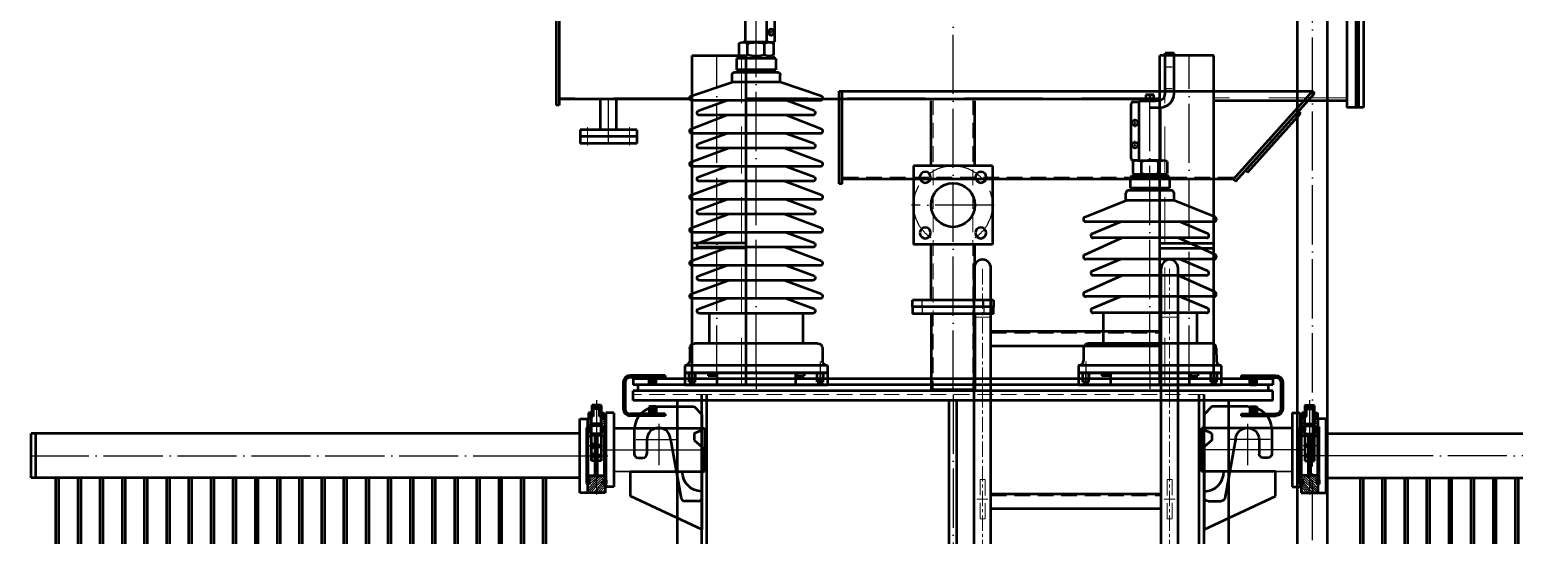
# Model space of a CAD drawing. Header units: inches. Extents: x 0 to 15444, y 0 to 10920.
# Drawn here: x 9302 to 12318, y 8210 to 9235 of the extents above; entities that cross this region are included whole.
import ezdxf

# ---------------------------------------------------------------- set-up
doc = ezdxf.new("R2010")
doc.units = ezdxf.units.IN
doc.header["$LTSCALE"] = 5
doc.header["$MEASUREMENT"] = 0
for name, pattern in [('ACAD_ISO04W100', [30, 24, -3, 0, -3]), ('C_CENTER_L', [3.45, 1.5, -0.15, 0.15, -0.15, 1.5]), ('CENTER', [2, 1.25, -0.25, 0.25, -0.25]), ('HIDDEN', [9.525, 6.35, -3.175]), ('HIDDEN2', [0.1875, 0.125, -0.0625]), ('PHANTOM', [63.5, 31.75, -6.35, 6.35, -6.35, 6.35, -6.35])]:
    doc.linetypes.add(name, pattern=pattern)
doc.layers.get('0').update_dxf_attribs({"color": 1, "linetype": 'ACAD_ISO04W100'})
for name, color, linetype, lineweight in [('1', 4, 'Continuous', 53), ('2', 3, 'Continuous', 20), ('3', 6, 'HIDDEN', 20), ('4', 2, 'PHANTOM', 25), ('中心线', 1, 'CENTER', 9)]:
    doc.layers.add(name, color=color, linetype=linetype, lineweight=lineweight)
doc.layers.add('3中心线层', color=1, linetype='CENTER')
doc.layers.add('双点划线', color=2, linetype='PHANTOM')

# ---------------------------------------------------------------- blocks, each defined once
blk = doc.blocks.new('safsdf')
at = {"ltscale": 100}
blk.add_line((12172.1, 20759.7), (11962.9, 20759.7), dxfattribs=at)
at = {"layer": '1', "lineweight": 50, "ltscale": 100}
for p, q in [((12146.9, 20834.7), (12162.9, 20834.7)), ((12146.9, 20834.7), (12146.9, 20684.7)), ((12146.9, 20834.7), (12162.9, 20834.7)), ((12146.9, 20834.7), (12162.9, 20834.7)), ((12146.9, 20834.7), (12146.9, 20684.7)), ((12146.9, 20834.7), (12162.9, 20834.7)), ((12162.9, 20834.7), (12162.9, 20684.7)), ((12060.3, 20804), (11962.9, 20804)), ((11962.9, 20804), (11962.9, 20715.5)), ((12146.9, 20804), (12060.3, 20804)), ((12112.9, 20715.5), (11962.9, 20715.5)), ((12112.9, 20715.5), (12002.9, 20715.5)), ((12112.9, 20665.5), (12112.9, 20715.5)), ((11967.9, 20675.5), (11967.9, 20597.8)), ((11967.9, 20597.8), (12112.9, 20665.5)), ((12146.9, 20684.7), (12162.9, 20684.7)), ((12146.9, 20684.7), (12162.9, 20684.7)), ((12146.9, 20684.7), (12162.9, 20684.7)), ((12146.9, 20684.7), (12162.9, 20684.7))]:
    blk.add_line(p, q, dxfattribs=at)
at = {"layer": '1', "lineweight": 30, "ltscale": 100}
blk.add_line((12146.9, 20715.5), (12112.9, 20715.5), dxfattribs=at)
at = {"layer": '1', "lineweight": 50, "ltscale": 100}
blk.add_arc((11967.9, 20715.5), 40, 270, 0, dxfattribs=at)
blk = doc.blocks.new('吊攀')
for p, q in [((75905.8, 19223.9), (75905.8, 19140.3)), ((75859.8, 19192.2), (75942, 19192.2))]:
    blk.add_line(p, q)
at = {"layer": '1'}
for p, q in [((75904.2, 19259.4), (75977.8, 19259.4)), ((75977.8, 19259.4), (75993.8, 19243.4)), ((75993.8, 19243.4), (75993.8, 19212)), ((75856.2, 19211.4), (75856.2, 19163.4)), ((75977.8, 19204.5), (75993.8, 19212)), ((75881.8, 19192.2), (75881.8, 19163.4)), ((75929.8, 19192.2), (75951.8, 19072.5)), ((75977.8, 19204.5), (75977.8, 19191.2)), ((75977.8, 19191.2), (75993.8, 19177.4)), ((75864.2, 19155.4), (75873.8, 19155.4)), ((75993.8, 19177.4), (75993.8, 19075.4)), ((75985.8, 19067.4), (75959.2, 19067.4))]:
    blk.add_line(p, q, dxfattribs=at)
for centre, radius, start, end in [((75904.2, 19211.4), 48, 90, 180), ((75905.8, 19192.2), 24, 0, 180), ((75864.2, 19163.4), 8, 180, 270), ((75873.8, 19163.4), 8, 270, 0), ((75959.2, 19075.4), 8, 201.1517, 270), ((75985.8, 19075.4), 8, 270, 0)]:
    blk.add_arc(centre, radius, start, end, dxfattribs=at)
blk = doc.blocks.new('散热器左视图')
h = blk.add_hatch()
h.set_pattern_fill('ANSI37', color=256, scale=0.5, angle=90, style=0)
h.set_pattern_definition([(135, (5870.3802, 8707.3477), (-1.122532, -1.122532), []), (225, (5870.3802, 8707.3477), (1.122532, -1.122532), [])])
h.paths.add_polyline_path([(6695.2, 7786.6), (6695.2, 7787.7), (6692.7, 7787.7), (6692.7, 7786.6)])
h.paths.add_polyline_path([(6690.2, 7787.7), (6690.2, 7786.6), (6692.7, 7786.6), (6692.7, 7787.7)])
at = {"layer": '2'}
h = blk.add_hatch(dxfattribs=at)
h.set_pattern_fill('ANSI31', color=256, scale=0.75, angle=90, style=0)
h.set_pattern_definition([(135, (10289.6293, 7999.9324), (-1.683798, -1.683798), [])])
h.paths.add_polyline_path([(6692.7, 7849.7), (6684.2, 7849.7), (6683.2, 7848.7), (6683.2, 7833.7), (6681.2, 7833.7), (6681.2, 7827.7), (6677.7, 7827.7), (6677.7, 7823.7), (6680.6, 7823.7, -0.039279), (6680.8, 7823.8), (6682.7, 7825.7), (6682.7, 7828.7), (6686.1, 7828.7), (6686.1, 7844.7), (6692.7, 7844.7)])
h.paths.add_polyline_path([(6702.2, 7848.7), (6701.2, 7849.7), (6692.7, 7849.7), (6692.7, 7844.7), (6699.3, 7844.7), (6699.3, 7828.7), (6702.7, 7828.7), (6702.7, 7825.7), (6704.5, 7823.8, -0.039279), (6704.7, 7823.7), (6707.7, 7823.7), (6707.7, 7827.7), (6704.2, 7827.7), (6704.2, 7833.7), (6702.2, 7833.7)])
h = blk.add_hatch(dxfattribs=at)
h.set_pattern_fill('ANSI31', color=256, style=0)
h.set_pattern_definition([(45, (6051.2724, 11015.429), (-2.245064, 2.245064), [])])
edge = h.paths.add_edge_path()
edge.add_line((6675.2, 7807.7), (6678.2, 7807.7))
edge.add_line((6678.2, 7807.7), (6678.2, 7793.7))
edge.add_line((6678.2, 7793.7), (6675.2, 7793.7))
edge.add_line((6675.2, 7793.7), (6675.2, 7787.7))
edge.add_line((6675.2, 7787.7), (6676.2, 7786.7))
edge.add_line((6676.2, 7786.7), (6682.7, 7786.7))
edge.add_line((6682.7, 7786.7), (6682.7, 7819.7))
edge.add_line((6682.7, 7819.7), (6680.8, 7821.6))
edge.add_arc((6681.4, 7822.7), 1.27, 231.8826, 240.8801, ccw=False)
edge.add_line((6680.6, 7821.7), (6675.2, 7821.7))
edge.add_line((6675.2, 7821.7), (6675.2, 7807.7))
edge = h.paths.add_edge_path()
edge.add_line((6707.2, 7807.7), (6710.2, 7807.7))
edge.add_line((6710.2, 7807.7), (6710.2, 7821.7))
edge.add_line((6710.2, 7821.7), (6704.7, 7821.7))
edge.add_arc((6703.9, 7822.7), 1.27, 299.1199, 308.1174, ccw=False)
edge.add_line((6704.5, 7821.6), (6702.7, 7819.7))
edge.add_line((6702.7, 7819.7), (6702.7, 7786.7))
edge.add_line((6702.7, 7786.7), (6709.2, 7786.7))
edge.add_line((6709.2, 7786.7), (6710.2, 7787.7))
edge.add_line((6710.2, 7787.7), (6710.2, 7793.7))
edge.add_line((6710.2, 7793.7), (6707.2, 7793.7))
edge.add_line((6707.2, 7793.7), (6707.2, 7807.7))
h = blk.add_hatch(dxfattribs=at)
h.set_pattern_fill('ANSI31', color=256, scale=0.75, style=0)
h.set_pattern_definition([(45, (10289.6293, 7999.9324), (-1.683798, 1.683798), [])])
h.paths.add_polyline_path([(6681.2, 7833.7), (6676.7, 7833.7), (6676.7, 7827.7), (6677.7, 7827.7), (6681.2, 7827.7)])
h.paths.add_polyline_path([(6708.7, 7833.7), (6704.2, 7833.7), (6704.2, 7827.7), (6707.7, 7827.7), (6708.7, 7827.7)])
h = blk.add_hatch(dxfattribs=at)
h.set_pattern_fill('ANSI37', color=256, scale=0.25, angle=90, style=0)
h.set_pattern_definition([(135, (10421.8711, 7999.9324), (-0.561266, -0.561266), []), (225, (10421.8711, 7999.9324), (0.561266, -0.561266), [])])
h.paths.add_polyline_path([(6704.7, 7823.7), (6704.7, 7823.7), (6704.5, 7823.8, 0.572241), (6702.7, 7822.7, 0.572241), (6704.5, 7821.6), (6704.7, 7821.7), (6704.7, 7821.7, 0.230329), (6705.2, 7822.7, 0.230329)])
h.paths.add_polyline_path([(6680.8, 7823.8), (6680.7, 7823.7), (6680.6, 7823.7, 0.230329), (6680.1, 7822.7, 0.230329), (6680.6, 7821.7), (6680.7, 7821.7), (6680.8, 7821.6, 0.572241), (6682.7, 7822.7, 0.572241)])
h = blk.add_hatch(dxfattribs=at)
h.set_pattern_fill('ANSI37', color=256, scale=0.5, angle=90, style=0)
h.set_pattern_definition([(135, (5870.3802, 8701.3477), (-1.122532, -1.122532), []), (225, (5870.3802, 8701.3477), (1.122532, -1.122532), [])])
h.paths.add_polyline_path([(6683.1, 7811.3), (6682.7, 7811.3), (6682.7, 7807.7), (6683.1, 7807.7, 1)])
h.paths.add_polyline_path([(6702.7, 7811.3), (6702.3, 7811.3, 1), (6702.3, 7807.7), (6702.7, 7807.7), (6702.7, 7807.8)])
h.paths.add_polyline_path([(6702.7, 7791.3), (6702.3, 7791.3, 1), (6702.3, 7787.7), (6702.7, 7787.7)])
h.paths.add_polyline_path([(6683.1, 7791.3), (6682.7, 7791.3), (6682.7, 7787.7), (6683.1, 7787.7, 1)])
h = blk.add_hatch(dxfattribs=at)
h.set_pattern_fill('NET', color=256, scale=0.5, angle=45, style=0)
h.set_pattern_definition([(135, (7158.4869, 7358.2398), (1.122532, 1.122532), []), (45, (7158.4869, 7358.2398), (1.122532, -1.122532), [])])
h.paths.add_polyline_path([(6673.2, 7796.2, 0.414214), (6675.2, 7794.2), (6678.2, 7794.2), (6678.2, 7805.2), (6675.2, 7805.2, 0.414214), (6673.2, 7803.2)])
h = blk.add_hatch(dxfattribs=at)
h.set_pattern_fill('NET', color=256, scale=0.5, angle=45, style=0)
h.set_pattern_definition([(45, (6226.8176, 7358.2398), (-1.122532, 1.122532), []), (135, (6226.8176, 7358.2398), (-1.122532, -1.122532), [])])
h.paths.add_polyline_path([(6712.2, 7803.2, 0.414214), (6710.2, 7805.2), (6707.2, 7805.2), (6707.2, 7794.2), (6710.2, 7794.2, 0.414214), (6712.2, 7796.2)])
h = blk.add_hatch(dxfattribs=at)
h.set_pattern_fill('NET', color=256, scale=0.5, angle=45, style=0)
h.set_pattern_definition([(225, (7158.4869, 8135.1788), (1.122532, -1.122532), []), (315, (7158.4869, 8135.1788), (1.122532, 1.122532), [])])
h.paths.add_polyline_path([(6673.2, 7690.2, 0.414214), (6675.2, 7688.2), (6678.2, 7688.2), (6678.2, 7699.2), (6675.2, 7699.2, 0.414214), (6673.2, 7697.2)])
h = blk.add_hatch(dxfattribs=at)
h.set_pattern_fill('NET', color=256, scale=0.5, angle=45, style=0)
h.set_pattern_definition([(315, (6226.8176, 8135.1788), (-1.122532, -1.122532), []), (225, (6226.8176, 8135.1788), (-1.122532, 1.122532), [])])
h.paths.add_polyline_path([(6712.2, 7697.2, 0.414214), (6710.2, 7699.2), (6707.2, 7699.2), (6707.2, 7688.2), (6710.2, 7688.2, 0.414214), (6712.2, 7690.2)])
for p, q in [((6692.7, 7859.3), (6692.7, 7668.4)), ((6678.9, 7766.7), (6706.1, 7766.7)), ((6685.7, 7769.2), (6702.7, 7769.2)), ((6685.7, 7764.2), (6702.7, 7764.2)), ((5541.5, 7746.7), (6544.9, 7746.7)), ((6669.5, 7746.7), (6715.6, 7746.7)), ((6685.7, 7749.2), (6702.7, 7749.2)), ((6685.7, 7744.2), (6702.7, 7744.2))]:
    blk.add_line(p, q)
at = {"layer": '1'}
for p, q in [((6683.2, 7848.7), (6684.2, 7849.7)), ((6683.2, 7848.7), (6683.2, 7833.7)), ((6701.2, 7849.7), (6684.2, 7849.7)), ((6699.3, 7844.7), (6686.1, 7844.7)), ((6686.1, 7844.7), (6686.1, 7828.7)), ((6699.2, 7841.7), (6686.2, 7841.7)), ((6686.2, 7841.7), (6686.2, 7826.7)), ((6699.2, 7826.7), (6699.2, 7841.7)), ((6699.3, 7828.7), (6699.3, 7844.7)), ((6701.2, 7849.7), (6702.2, 7848.7)), ((6702.2, 7848.7), (6702.2, 7833.7)), ((6675.2, 7821.7), (6680.7, 7821.7)), ((6675.2, 7805.2), (6675.2, 7821.7)), ((6681.2, 7833.7), (6676.7, 7833.7)), ((6676.7, 7833.7), (6676.7, 7821.7)), ((6677.7, 7827.7), (6676.7, 7827.7)), ((6677.7, 7823.7), (6677.7, 7827.7)), ((6677.7, 7827.7), (6681.2, 7827.7)), ((6677.7, 7823.7), (6680.7, 7823.7)), ((6680.7, 7823.7), (6682.7, 7825.7)), ((6680.7, 7821.7), (6682.7, 7819.7)), ((6683.2, 7833.7), (6681.2, 7833.7)), ((6681.2, 7833.7), (6681.2, 7827.7)), ((6682.7, 7825.7), (6682.7, 7828.7)), ((6682.7, 7828.7), (6686.1, 7828.7)), ((6682.7, 7736.7), (6682.7, 7826.7)), ((6686.2, 7826.7), (6682.7, 7826.7)), ((6702.7, 7811.3), (6682.7, 7811.3)), ((6702.7, 7826.7), (6699.2, 7826.7)), ((6699.3, 7828.7), (6702.7, 7828.7)), ((6702.2, 7833.7), (6708.7, 7833.7)), ((6702.7, 7828.7), (6702.7, 7825.7)), ((6702.7, 7786.7), (6702.7, 7826.7)), ((6704.7, 7823.7), (6702.7, 7825.7)), ((6704.7, 7821.7), (6702.7, 7819.7)), ((6702.7, 7813.8), (6702.7, 7797.4)), ((6704.2, 7833.7), (6704.2, 7827.7)), ((6704.2, 7827.7), (6707.7, 7827.7)), ((6704.7, 7823.7), (6707.7, 7823.7)), ((6704.7, 7821.7), (6710.2, 7821.7)), ((6707.7, 7823.7), (6707.7, 7827.7)), ((6707.7, 7827.7), (6708.7, 7827.7)), ((6708.7, 7833.7), (6708.7, 7821.7)), ((6710.2, 7821.7), (6710.2, 7805.2)), ((6673.2, 7796.2), (6673.2, 7803.2)), ((6673.2, 7690.2), (6673.2, 7803.2)), ((6678.2, 7805.2), (6675.2, 7805.2)), ((6678.2, 7805.2), (6675.2, 7805.2)), ((6675.2, 7699.2), (6675.2, 7794.2)), ((6675.2, 7794.2), (6678.2, 7794.2)), ((6675.2, 7794.2), (6678.2, 7794.2)), ((6675.2, 7787.7), (6676.2, 7786.7)), ((6676.2, 7786.7), (6682.7, 7786.7)), ((6676.2, 7706.7), (6676.2, 7786.7)), ((6678.2, 7794.2), (6678.2, 7805.2)), ((6678.2, 7794.2), (6678.2, 7805.2)), ((6702.7, 7807.7), (6682.7, 7807.7)), ((6702.7, 7791.3), (6682.7, 7791.3)), ((6702.7, 7787.7), (6682.7, 7787.7)), ((6690.2, 7769.7), (6690.2, 7787.7)), ((6690.2, 7786.6), (6695.2, 7786.6)), ((6695.2, 7769.2), (6695.2, 7787.7)), ((6702.7, 7793.7), (6702.7, 7736.7)), ((6702.7, 7786.7), (6709.2, 7786.7)), ((6707.2, 7794.2), (6707.2, 7805.2)), ((6707.2, 7805.2), (6710.2, 7805.2)), ((6710.2, 7794.2), (6707.2, 7794.2)), ((6710.2, 7787.7), (6709.2, 7786.7)), ((6709.2, 7706.7), (6709.2, 7786.7)), ((6710.2, 7794.2), (6710.2, 7699.2)), ((6712.2, 7690.2), (6712.2, 7803.2)), ((6682.7, 7772.7), (6685.7, 7769.7)), ((6682.7, 7760.7), (6685.7, 7763.7)), ((6682.7, 7752.7), (6685.7, 7749.7)), ((6695.2, 7769.7), (6685.7, 7769.7)), ((6685.7, 7769.7), (6685.7, 7763.7)), ((6685.7, 7768.7), (6702.7, 7768.7)), ((6685.7, 7764.7), (6702.7, 7764.7)), ((6695.2, 7763.7), (6685.7, 7763.7)), ((6690.2, 7749.7), (6690.2, 7763.7)), ((6695.2, 7749.2), (6695.2, 7764.2)), ((6682.7, 7740.7), (6685.7, 7743.7)), ((6690.2, 7736.7), (6682.7, 7736.7)), ((6695.2, 7749.7), (6685.7, 7749.7)), ((6685.7, 7749.7), (6685.7, 7743.7)), ((6685.7, 7748.7), (6702.7, 7748.7)), ((6685.7, 7744.7), (6702.7, 7744.7)), ((6695.2, 7743.7), (6685.7, 7743.7)), ((6690.2, 7707.2), (6690.2, 7743.7)), ((6695.2, 7707.2), (6695.2, 7744.2)), ((6702.7, 7736.7), (6695.2, 7736.7)), ((6673.2, 7697.2), (6673.2, 7690.2)), ((6676.2, 7706.7), (6675.2, 7705.7)), ((6678.2, 7699.2), (6675.2, 7699.2)), ((6675.2, 7699.2), (6678.2, 7699.2)), ((6675.2, 7699.2), (6678.2, 7699.2)), ((6676.2, 7706.7), (6709.2, 7706.7)), ((6678.2, 7699.2), (6678.2, 7688.2)), ((6678.2, 7699.2), (6678.2, 7688.2)), ((6678.2, 7699.2), (6678.2, 7688.2)), ((6710.2, 7699.2), (6707.2, 7699.2)), ((6707.2, 7699.2), (6707.2, 7688.2)), ((6710.2, 7699.2), (6707.2, 7699.2)), ((6707.2, 7699.2), (6707.2, 7688.2)), ((6709.2, 7706.7), (6710.2, 7705.7)), ((6712.2, 7697.2), (6712.2, 7690.2)), ((6675.2, 7671.7), (6675.2, 7688.2)), ((6678.2, 7688.2), (6675.2, 7688.2)), ((6678.2, 7688.2), (6675.2, 7688.2)), ((6678.2, 7688.2), (6675.2, 7688.2)), ((6710.2, 7671.7), (6675.2, 7671.7)), ((6707.2, 7688.2), (6710.2, 7688.2)), ((6707.2, 7688.2), (6710.2, 7688.2)), ((6710.2, 7688.2), (6710.2, 7671.7))]:
    blk.add_line(p, q, dxfattribs=at)
at = {"layer": '1', "lineweight": 53, "ltscale": 4}
for p, q in [((6659.2, 7821.7), (6675.2, 7821.7)), ((6659.2, 7671.7), (6659.2, 7821.7)), ((6675.2, 7671.7), (6675.2, 7821.7)), ((5544.2, 7701.7), (5544.2, 7791.7)), ((6659.2, 7791.7), (5544.2, 7791.7)), ((5554.2, 7701.7), (5554.2, 7791.7)), ((6659.2, 7701.7), (5544.2, 7701.7)), ((5594.2, 7701.7), (5594.2, 6391.7)), ((5600.2, 7701.7), (5600.2, 6391.7)), ((5639.2, 7701.7), (5639.2, 6391.7)), ((5645.2, 7701.7), (5645.2, 6391.7)), ((5684.2, 7701.7), (5684.2, 6391.7)), ((5690.2, 7701.7), (5690.2, 6391.7)), ((5729.2, 7701.7), (5729.2, 6391.7)), ((5735.2, 7701.7), (5735.2, 6391.7)), ((5774.2, 7701.7), (5774.2, 6391.7)), ((5780.2, 7701.7), (5780.2, 6391.7)), ((5819.2, 7701.7), (5819.2, 6391.7)), ((5825.2, 7701.7), (5825.2, 6391.7)), ((5864.2, 7701.7), (5864.2, 6391.7)), ((5870.2, 7701.7), (5870.2, 6391.7)), ((5909.2, 7701.7), (5909.2, 6391.7)), ((5915.2, 7701.7), (5915.2, 6391.7)), ((5954.2, 7701.7), (5954.2, 6391.7)), ((5960.2, 7701.7), (5960.2, 6391.7)), ((5999.2, 7701.7), (5999.2, 6391.7)), ((6005.2, 7701.7), (6005.2, 6391.7)), ((6044.2, 7701.7), (6044.2, 6391.7)), ((6050.2, 7701.7), (6050.2, 6391.7)), ((6089.2, 7701.7), (6089.2, 6391.7)), ((6095.2, 7701.7), (6095.2, 6391.7)), ((6134.2, 7701.7), (6134.2, 6391.7)), ((6140.2, 7701.7), (6140.2, 6391.7)), ((6179.2, 7701.7), (6179.2, 6391.7)), ((6185.2, 7701.7), (6185.2, 6391.7)), ((6224.2, 7701.7), (6224.2, 6391.7)), ((6230.2, 7701.7), (6230.2, 6391.7)), ((6269.2, 7701.7), (6269.2, 6391.7)), ((6275.2, 7701.7), (6275.2, 6391.7)), ((6314.2, 7701.7), (6314.2, 6391.7)), ((6320.2, 7701.7), (6320.2, 6391.7)), ((6359.2, 7701.7), (6359.2, 6391.7)), ((6365.2, 7701.7), (6365.2, 6391.7)), ((6404.2, 7701.7), (6404.2, 6391.7)), ((6410.2, 7701.7), (6410.2, 6391.7)), ((6449.2, 7701.7), (6449.2, 6391.7)), ((6455.2, 7701.7), (6455.2, 6391.7)), ((6494.2, 7701.7), (6494.2, 6391.7)), ((6500.2, 7701.7), (6500.2, 6391.7)), ((6539.2, 7701.7), (6539.2, 6391.7)), ((6545.2, 7701.7), (6545.2, 6391.7)), ((6584.2, 7701.7), (6584.2, 6391.7)), ((6590.2, 7701.7), (6590.2, 6391.7)), ((6675.2, 7671.7), (6659.2, 7671.7))]:
    blk.add_line(p, q, dxfattribs=at)
at = {"layer": '1'}
for centre in [(6681.4, 7822.7), (6703.9, 7822.7)]:
    blk.add_circle(centre, 1.27, dxfattribs=at)
for centre, radius, start, end in [((6683.1, 7809.5), 1.8, 270, 90), ((6702.3, 7809.5), 1.8, 90, 270), ((6675.2, 7803.2), 2, 90, 180), ((6675.2, 7796.2), 2, 180, 270), ((6683.1, 7789.5), 1.8, 270, 90), ((6702.3, 7789.5), 1.8, 90, 270), ((6710.2, 7803.2), 2, 0, 90), ((6710.2, 7796.2), 2, 270, 0), ((6675.2, 7697.2), 2, 90, 180), ((6690.7, 7707.2), 0.5, 180, 270), ((6694.7, 7707.2), 0.5, 270, 0), ((6710.2, 7697.2), 2, 0, 90), ((6675.2, 7690.2), 2, 180, 270), ((6710.2, 7690.2), 2, 270, 0)]:
    blk.add_arc(centre, radius, start, end, dxfattribs=at)
at = {"layer": '2'}
for p, q in [((6675.2, 7701.5), (6680.4, 7706.7)), ((6675.2, 7699.5), (6684.9, 7706.7)), ((6675.2, 7679), (6692.7, 7699)), ((6675.2, 7674.5), (6692.7, 7694.5)), ((6678.2, 7698), (6689.4, 7706.7)), ((6678.2, 7693.5), (6692.7, 7705.5)), ((6678.2, 7689), (6692.7, 7701)), ((6692.7, 7705.5), (6693.9, 7706.7)), ((6692.7, 7701), (6698.4, 7706.7)), ((6692.7, 7699), (6702.8, 7706.7)), ((6692.7, 7694.5), (6707.3, 7706.7)), ((6692.7, 7690), (6710.2, 7705)), ((6692.7, 7685.5), (6710.2, 7700.5)), ((6692.7, 7678.6), (6707.2, 7695.6)), ((6692.7, 7674.1), (6707.2, 7691.1)), ((6675.2, 7686), (6677.4, 7688.2)), ((6676.8, 7671.7), (6692.7, 7690)), ((6681.3, 7671.7), (6692.7, 7685.5)), ((6685.8, 7671.7), (6692.7, 7678.6)), ((6690.3, 7671.7), (6692.7, 7674.1)), ((6694.8, 7671.7), (6708.8, 7688.2)), ((6699.3, 7671.7), (6710.2, 7685.1)), ((6703.8, 7671.7), (6710.2, 7678.1)), ((6708.3, 7671.7), (6710.2, 7673.6))]:
    blk.add_line(p, q, dxfattribs=at)
at = {"layer": '3中心线层', "ltscale": 40}
blk.add_line((6544.9, 7746.7), (6675.2, 7746.7), dxfattribs=at)
blk = doc.blocks.new('vghuip')
at = {"color": 1, "linetype": 'CENTER', "lineweight": 9, "ltscale": 5}
for p, q in [((17570.2, 10791.6), (17570.2, 12874.7)), ((17950.2, 10791.6), (17950.2, 12874.7))]:
    blk.add_line(p, q, dxfattribs=at)
at = {"color": 1, "linetype": 'C_CENTER_L', "lineweight": 9, "ltscale": 7.488708}
for p, q in [((17558.7, 12405.7), (17581.2, 12405.7)), ((17961.6, 12405.7), (17939.2, 12405.7))]:
    blk.add_line(p, q, dxfattribs=at)
at = {"layer": '1'}
for p, q in [((17553.2, 11815.5), (17553.2, 12874.7)), ((17587.2, 11815.5), (17587.2, 12874.7)), ((17933.2, 11815.5), (17933.2, 12874.7)), ((17967.2, 11815.5), (17967.2, 12874.7)), ((17587.2, 12746.6), (17933.2, 12746.6)), ((17587.2, 12716.6), (17933.2, 12716.6)), ((17587.2, 12416.6), (17933.2, 12416.6)), ((17587.2, 12386.6), (17933.2, 12386.6))]:
    blk.add_line(p, q, dxfattribs=at)
for centre in [(17570.2, 12874.7), (17950.2, 12874.7)]:
    blk.add_arc(centre, 17, 360, 180, dxfattribs=at)
at = {"layer": '3'}
for p, q in [((17553.2, 12774.7), (17587.2, 12774.7)), ((17967.2, 12774.7), (17933.2, 12774.7)), ((17587.2, 12742.6), (17933.2, 12742.6)), ((17587.2, 12412.6), (17933.2, 12412.6))]:
    blk.add_line(p, q, dxfattribs=at)
for points in [[(17565.2, 12365.7), (17575.2, 12365.7), (17575.2, 12445.7), (17565.2, 12445.7)], [(17955.2, 12365.7), (17945.2, 12365.7), (17945.2, 12445.7), (17955.2, 12445.7)]]:
    blk.add_lwpolyline(points, close=True, dxfattribs=at)
blk = doc.blocks.new('1241414141')
at = {"ltscale": 2}
for p, q in [((6408.4, 6401.4), (6408.4, 6425.4)), ((6538.4, 6430.8), (6538.4, 6393.4)), ((6668.4, 6401.4), (6668.4, 6425.4))]:
    blk.add_line(p, q, dxfattribs=at)
at = {"layer": '1', "lineweight": 50}
for p, q in [((6683.4, 6425.4), (6393.4, 6425.4)), ((6393.4, 6425.4), (6393.4, 6401.4)), ((6440.9, 6425.4), (6440.9, 6419.4)), ((6455.9, 6425.4), (6455.9, 6419.4)), ((6458.4, 6425.4), (6458.4, 6401.4)), ((6618.4, 6425.4), (6618.4, 6401.4)), ((6620.9, 6425.4), (6620.9, 6419.4)), ((6635.9, 6425.4), (6635.9, 6419.4)), ((6683.4, 6425.4), (6683.4, 6401.4)), ((6683.4, 6401.4), (6393.4, 6401.4)), ((6455.9, 6419.4), (6440.9, 6419.4)), ((6620.9, 6419.4), (6635.9, 6419.4))]:
    blk.add_line(p, q, dxfattribs=at)
at = {"layer": '1'}
for p, q in [((6402.4, 6407.4), (6402.4, 6425.4)), ((6414.4, 6407.4), (6414.4, 6425.4)), ((6662.4, 6407.4), (6662.4, 6425.4)), ((6674.4, 6407.4), (6674.4, 6425.4)), ((6402.4, 6407.4), (6414.4, 6407.4)), ((6408.4, 6405.4), (6402.4, 6407.4)), ((6414.4, 6407.4), (6408.4, 6405.4)), ((6674.4, 6407.4), (6662.4, 6407.4)), ((6662.4, 6407.4), (6668.4, 6405.4)), ((6668.4, 6405.4), (6674.4, 6407.4))]:
    blk.add_line(p, q, dxfattribs=at)
at = {"layer": '2'}
for p, q in [((6400.4, 6411.4), (6400.4, 6425.4)), ((6416.4, 6411.4), (6416.4, 6425.4)), ((6660.4, 6411.4), (6660.4, 6425.4)), ((6676.4, 6411.4), (6676.4, 6425.4)), ((6400.4, 6411.4), (6416.4, 6411.4)), ((6676.4, 6411.4), (6660.4, 6411.4))]:
    blk.add_line(p, q, dxfattribs=at)
blk = doc.blocks.new('12412412412412')
for p, q in [((13962.2, 6981.5), (13976.8, 6981.5)), ((13931.8, 6360), (13931.8, 6924.3)), ((13976.8, 6936.5), (13962.2, 6936.5)), ((13896.4, 6867.5), (13892.9, 6867.5)), ((13898.9, 6867.5), (13903.9, 6867.5)), ((13901.4, 6872.5), (13901.4, 6876)), ((13901.4, 6865), (13901.4, 6870)), ((13901.4, 6862.5), (13901.4, 6859)), ((13906.4, 6867.5), (13909.9, 6867.5)), ((13896.4, 6822.5), (13892.9, 6822.5)), ((13898.9, 6822.5), (13903.9, 6822.5)), ((13901.4, 6827.5), (13901.4, 6831)), ((13901.4, 6820), (13901.4, 6825)), ((13901.4, 6817.5), (13901.4, 6814)), ((13906.4, 6822.5), (13909.9, 6822.5))]:
    blk.add_line(p, q)
at = {"layer": '1'}
for p, q in [((13980.8, 7009), (13962.8, 7009)), ((13962.8, 6926.3), (13962.8, 7009)), ((13980.8, 6927), (13980.8, 7009)), ((13897.9, 6910.3), (13910, 6910.3)), ((13910, 6791), (13910, 6912.3)), ((13910, 6912.3), (13931.8, 6912.3)), ((13919.8, 6914.3), (13943.8, 6914.3)), ((13919.8, 6912.3), (13919.8, 6914.3)), ((13919.8, 6912.3), (13943.8, 6912.3)), ((13939.8, 6924.3), (13923.8, 6924.3)), ((13923.8, 6924.3), (13923.8, 6914.3)), ((13931.8, 6924.3), (13931.8, 6914.3)), ((13948.8, 6912.3), (13931.8, 6912.3)), ((13939.8, 6914.3), (13939.8, 6924.3)), ((13943.8, 6912.3), (13943.8, 6914.3)), ((13893.9, 6795), (13893.9, 6906.3)), ((13931.8, 6899), (13952.8, 6899)), ((13953.6, 6791), (13953.6, 6899)), ((13896.8, 6789), (13896.8, 6765.1)), ((13910, 6791), (13897.9, 6791)), ((13905.7, 6791), (13958, 6791)), ((13910, 6791), (13931.8, 6791)), ((13914.5, 6765.1), (13914.5, 6789)), ((13953.6, 6791), (13931.8, 6791)), ((13949.1, 6765.1), (13949.1, 6789)), ((13966.8, 6789), (13966.8, 6765.1)), ((13891.8, 6758), (13891.8, 6735)), ((13971.8, 6758), (13891.8, 6758)), ((13896.8, 6763), (13896.8, 6758)), ((13966.8, 6763), (13896.8, 6763)), ((13958, 6763), (13905.6, 6763)), ((13966.8, 6763), (13966.8, 6758)), ((13971.8, 6758), (13971.8, 6735)), ((13976.9, 6730), (13887.8, 6730)), ((13976.9, 6730), (13887.8, 6730)), ((13975.8, 6730), (13887.9, 6730)), ((13971.8, 6735), (13891.8, 6735)), ((13971.8, 6735), (13891.8, 6735)), ((13971.8, 6735), (13891.8, 6735)), ((13896.8, 6735), (13896.8, 6730)), ((13966.8, 6735), (13966.8, 6730)), ((13798.8, 6676), (13882.8, 6710)), ((13980.8, 6710), (13882.8, 6710)), ((13980.8, 6710), (13882.8, 6710)), ((13980.8, 6710), (13882.8, 6710)), ((13980.8, 6710), (13882.8, 6710)), ((13976.9, 6710), (13886.9, 6710)), ((13976.9, 6710), (13886.9, 6710)), ((13976.9, 6710), (13887.8, 6710)), ((13976.9, 6710), (13887.8, 6710)), ((13975.8, 6710), (13887.9, 6710)), ((14064.8, 6676), (13980.8, 6710)), ((14061.8, 6667), (13801.8, 6667)), ((13813.5, 6642.7), (13871.8, 6667)), ((13976.8, 6667), (13886.8, 6667)), ((13976.8, 6667), (13886.8, 6667)), ((14050.1, 6642.7), (13991.5, 6667.3)), ((13798.8, 6600), (13874.7, 6634)), ((14046.8, 6634), (13816.8, 6634)), ((13988.9, 6634), (13874.7, 6634)), ((14064.8, 6600), (13988.9, 6634)), ((14061.8, 6591), (13801.8, 6591)), ((13813.5, 6566.7), (13871.8, 6591)), ((13938.8, 6591), (13886.8, 6591)), ((13938.8, 6591), (13886.8, 6591)), ((14050.1, 6566.7), (13991.8, 6591)), ((13798.8, 6524), (13874.7, 6558)), ((14046.8, 6558), (13816.8, 6558)), ((13988.9, 6558), (13874.7, 6558)), ((13942.8, 6558), (13882.8, 6558)), ((13942.8, 6558), (13882.8, 6558)), ((13938.8, 6558), (13886.8, 6558)), ((14064.8, 6524), (13988.9, 6558)), ((14061.8, 6515), (13801.8, 6515)), ((13813.5, 6490.7), (13871.8, 6515)), ((13938.8, 6515), (13886.8, 6515)), ((13938.8, 6515), (13886.8, 6515)), ((14050.1, 6490.7), (13991.8, 6515)), ((14046.8, 6482), (13816.8, 6482)), ((13836.6, 6482), (13836.6, 6420)), ((13938.8, 6482), (13886.8, 6482)), ((14027, 6482), (14027, 6420)), ((13797, 6410), (13796.8, 6385)), ((14056.6, 6420), (13807, 6420)), ((14066.6, 6410), (14066.8, 6385)), ((13786.8, 6375), (13786.8, 6360)), ((14076.8, 6375), (13786.8, 6375)), ((14076.8, 6375), (14076.8, 6360)), ((13786.8, 6360), (14076.8, 6360)), ((14076.8, 6360), (13786.8, 6360)), ((14076.8, 6360), (13786.8, 6360))]:
    blk.add_line(p, q, dxfattribs=at)
at = {"layer": '1', "linetype": 'ACAD_ISO04W100', "ltscale": 40}
for p, q in [((13882.8, 6710), (13882.8, 6725)), ((13980.8, 6710), (13980.8, 6725))]:
    blk.add_line(p, q, dxfattribs=at)
at = {"layer": '1'}
for centre in [(13901.4, 6867.5), (13901.4, 6822.5)]:
    blk.add_circle(centre, 6, dxfattribs=at)
for centre, radius, start, end in [((13897.9, 6906.3), 4, 90, 180), ((13948.8, 6926.3), 14, 270, 0), ((13952.8, 6927), 28, 270, 0), ((13897.9, 6795), 4, 180, 270), ((13905.6, 6771.1), 20, 63.6891, 116.3109), ((13931.8, 6720), 71, 75.8871, 104.1129), ((13958, 6771.1), 20, 63.6891, 116.3109), ((13905.6, 6783), 20, 243.6891, 296.3109), ((13931.8, 6834), 71, 255.8871, 284.1129), ((13958, 6783), 20, 243.6891, 296.3109), ((13975.8, 6725), 5, 0, 90), ((13801.8, 6672), 5, 126.5014, 270), ((14061.8, 6672), 5, 270, 53.4986), ((13816.8, 6639), 5, 131.9872, 270), ((14046.8, 6639), 5, 270, 48.0128), ((13801.8, 6596), 5, 126.5014, 270), ((14061.8, 6596), 5, 270, 53.4986), ((13816.8, 6563), 5, 131.9872, 270), ((14046.8, 6563), 5, 270, 48.0128), ((13801.8, 6520), 5, 126.5014, 270), ((14061.8, 6520), 5, 270, 53.4986), ((13816.8, 6487), 5, 131.9872, 270), ((14046.8, 6487), 5, 270, 48.0128), ((13807, 6410), 10, 90, 180), ((14056.6, 6410), 10, 0, 90), ((13786.8, 6385), 10, 270, 0), ((14076.8, 6385), 10, 180, 270)]:
    blk.add_arc(centre, radius, start, end, dxfattribs=at)
at = {"layer": '1', "ltscale": 40}
blk.add_arc((13887.8, 6725), 5, 90, 180, dxfattribs=at)
at = {"layer": '中心线', "lineweight": -3, "ltscale": 0.1}
for p, q in [((13801.8, 6383.6), (13801.8, 6350.1)), ((14061.8, 6383.6), (14061.8, 6350.1))]:
    blk.add_line(p, q, dxfattribs=at)
at = {"layer": '双点划线', "ltscale": 100}
blk.add_line((14009.3, 6360), (13854.3, 6360), dxfattribs=at)
blk = doc.blocks.new('储油柜-3')
for p, q in [((40013.3, 9389.6, 0), (40013.3, 12463.6, 0)), ((40743.3, 11046.1, 0), (40743.3, 12366.6, 0)), ((40263.3, 11056.1, 0), (40263.3, 11724.6, 0)), ((41223.3, 11056.1, 0), (41223.3, 11724.6, 0)), ((40099.6, 11555.5, 0), (40091.2, 11547.1, 0)), ((40659.7, 11420.7, 0), (40827.9, 11420.7, 0)), ((40680.8, 11214.1, 0), (40680.8, 11228.1, 0)), ((40805.8, 11214.1, 0), (40805.8, 11228.1, 0)), ((40680.8, 11214.1, 0), (40680.8, 11200.1, 0)), ((40805.8, 11214.1, 0), (40805.8, 11200.1, 0))]:
    blk.add_line(p, q)
blk.add_arc((40743.3, 11420.7, 0), 80, 303.7969, 236.2031)
at = {"layer": '1'}
for p, q in [((39983.3, 12463.6, 0), (39983.3, 9847, 0)), ((40043.3, 9847, 0), (40043.3, 12463.6, 0)), ((39909.3, 12305.6, 0), (39909.3, 11618.6, 0)), ((39919.3, 12305.6, 0), (39919.3, 11618.6, 0)), ((39925.3, 12305.6, 0), (39925.3, 11618.6, 0)), ((39943.3, 12305.6, 0), (39943.3, 11618.6, 0)), ((41543.3, 12300.6, 0), (41543.3, 11623.6, 0)), ((41549.3, 12300.6, 0), (41549.3, 11623.6, 0)), ((41549.3, 11806.6, 0), (41549.3, 11650.6, 0)), ((40213.3, 11724.6, 0), (40323.3, 11724.6, 0)), ((40213.3, 11056.1, 0), (40213.3, 11724.6, 0)), ((40323.3, 11056.1, 0), (40323.3, 11724.6, 0)), ((41273.3, 11724.6, 0), (41163.3, 11724.6, 0)), ((41163.3, 11056.1, 0), (41163.3, 11724.6, 0)), ((41273.3, 11056.1, 0), (41273.3, 11724.6, 0)), ((40168.8, 11469.6, 0), (40008.8, 11647.5, 0)), ((40013.3, 11651.6, 0), (40009, 11647.3, 0)), ((40974.3, 11651.6, 0), (40013.3, 11651.6, 0)), ((40173.3, 11473.6, 0), (40013.3, 11651.6, 0)), ((40968.3, 11463.6, 0), (40968.3, 11651.6, 0)), ((40974.3, 11463.6, 0), (40974.3, 11651.6, 0)), ((39909.3, 11618.6, 0), (39943.3, 11618.6, 0)), ((39943.3, 11632.6, 0), (40213.3, 11632.6, 0)), ((40323.3, 11635.6, 0), (41163.3, 11635.6, 0)), ((40787.5, 11500.7, 0), (40787.5, 11632.6, 0)), ((41273.3, 11635.6, 0), (41543.3, 11635.6, 0)), ((41427.2, 11573.6, 0), (41427.2, 11635.6, 0)), ((41459.2, 11573.6, 0), (41459.2, 11635.6, 0)), ((41543.3, 11623.6, 0), (41549.3, 11623.6, 0)), ((40041.8, 11610.8, 0), (40037.6, 11606.6, 0)), ((40144.7, 11487.4, 0), (40037.6, 11606.6, 0)), ((41385.7, 11573.6, 0), (41500.7, 11573.6, 0)), ((41385.7, 11573.6, 0), (41385.7, 11559.6, 0)), ((41385.7, 11559.6, 0), (41500.7, 11559.6, 0)), ((41385.7, 11559.6, 0), (41500.7, 11559.6, 0)), ((41385.7, 11559.6, 0), (41385.7, 11545.6, 0)), ((41394.9, 11559.6, 0), (41490.4, 11559.6, 0)), ((41500.7, 11573.6, 0), (41500.7, 11559.6, 0)), ((41500.7, 11559.6, 0), (41500.7, 11545.6, 0)), ((41385.7, 11545.6, 0), (41500.7, 11545.6, 0)), ((41394.9, 11545.6, 0), (41490.4, 11545.6, 0)), ((40148.9, 11491.7, 0), (40144.7, 11487.4, 0)), ((40173.3, 11473.6, 0), (40169, 11469.3, 0)), ((40173.3, 11473.6, 0), (40968.3, 11473.6, 0)), ((40968.3, 11463.6, 0), (40974.3, 11463.6, 0)), ((40660.8, 11228.1, 0), (40660.8, 11214.1, 0)), ((40660.8, 11228.1, 0), (40825.8, 11228.1, 0)), ((40825.8, 11214.1, 0), (40825.8, 11228.1, 0)), ((40660.8, 11200.1, 0), (40660.8, 11214.1, 0)), ((40660.8, 11214.1, 0), (40825.8, 11214.1, 0)), ((40660.8, 11200.1, 0), (40825.8, 11200.1, 0)), ((40698.8, 11200.1, 0), (40698.8, 11046.1, 0)), ((40787.8, 11200.1, 0), (40787.8, 11046.1, 0)), ((40825.8, 11214.1, 0), (40825.8, 11200.1, 0)), ((40698.8, 11046.1, 0), (40787.8, 11046.1, 0))]:
    blk.add_line(p, q, dxfattribs=at)
at = {"layer": '1', "ltscale": 30}
for p, q in [((40699, 11500.7, 0), (40699, 11632.6, 0)), ((40699, 11500.7, 0), (40699, 11632.6, 0)), ((40663.3, 11500.7, 0), (40663.3, 11340.7, 0)), ((40663.3, 11500.7, 0), (40823.3, 11500.7, 0)), ((40823.3, 11500.7, 0), (40823.3, 11340.7, 0)), ((40663.3, 11340.7, 0), (40743.3, 11340.7, 0)), ((40698.8, 11228.1, 0), (40698.8, 11340.7, 0)), ((40743.3, 11340.7, 0), (40823.3, 11340.7, 0)), ((40787.8, 11228.1, 0), (40787.8, 11340.7, 0))]:
    blk.add_line(p, q, dxfattribs=at)
at = {"layer": '1', "lineweight": 30, "ltscale": 4}
blk.add_line((40787.5, 11500.7, 0), (40787.5, 11632.6, 0), dxfattribs=at)
at = {"layer": '1', "linetype": 'ByBlock'}
for p, q in [((40323.3, 11343.6, 0), (40213.3, 11343.6, 0)), ((41163.3, 11343.6, 0), (41273.3, 11343.6, 0)), ((40323.3, 11333.6, 0), (40213.3, 11333.6, 0)), ((41163.3, 11333.6, 0), (41273.3, 11333.6, 0)), ((40323.3, 11056.1, 0), (40213.3, 11056.1, 0)), ((41163.3, 11056.1, 0), (41273.3, 11056.1, 0))]:
    blk.add_line(p, q, dxfattribs=at)
at = {"layer": '1', "ltscale": 30}
for centre in [(40686.7, 11477.1, 0), (40799.7, 11477.2, 0), (40686.8, 11364.2, 0), (40799.7, 11364.2, 0)]:
    blk.add_circle(centre, 11, dxfattribs=at)
for start, end in [(0, 180), (180, 0)]:
    blk.add_arc((40743.3, 11420.7, 0), 44.5, start, end, dxfattribs=at)
at = {"layer": '3', "ltscale": 3}
for p, q in [((40313.3, 11056.1, 0), (40313.3, 11724.6, 0)), ((41173.3, 11056.1, 0), (41173.3, 11724.6, 0))]:
    blk.add_line(p, q, dxfattribs=at)
at = {"layer": '3', "ltscale": 5}
for p, q in [((39943.3, 11638.6, 0), (40213.3, 11638.6, 0)), ((40323.3, 11638.6, 0), (41163.3, 11638.6, 0)), ((41273.3, 11638.6, 0), (41543.3, 11638.6, 0))]:
    blk.add_line(p, q, dxfattribs=at)
at = {"layer": '3'}
for p, q in [((40703.3, 11635.6, 0), (40703.3, 11046.1, 0)), ((40783.3, 11635.6, 0), (40783.3, 11046.1, 0)), ((40173.3, 11477.6, 0), (40968.3, 11477.6, 0))]:
    blk.add_line(p, q, dxfattribs=at)
at = {"layer": '3中心线层', "ltscale": 100}
blk.add_line((41443.3, 11545.6, 0), (41443.3, 11635.6, 0), dxfattribs=at)
at = {"layer": '中心线', "linetype": 'CENTER', "ltscale": 100}
for p, q in [((41400.7, 11579.1, 0), (41400.7, 11555.6, 0)), ((41400.7, 11565.1, 0), (41400.7, 11541.6, 0)), ((41485.7, 11579.1, 0), (41485.7, 11555.6, 0)), ((41485.7, 11565.1, 0), (41485.7, 11541.6, 0))]:
    blk.add_line(p, q, dxfattribs=at)
blk = doc.blocks.new('等电位装置')
at = {"layer": '1'}
for p, q in [((7648.1, 10104), (7648.1, 10050)), ((7652.1, 10104), (7652.1, 10050)), ((7733.1, 10118), (7662.1, 10118)), ((7733.1, 10114), (7662.1, 10114)), ((7701.5, 10114), (7700.9, 10113.4)), ((7700.9, 10099.6), (7700.9, 10113.4)), ((7714.7, 10114), (7701.5, 10114)), ((7704.5, 10114), (7705.1, 10113.4)), ((7711.2, 10113.4), (7705.1, 10113.4)), ((7705.1, 10099.5), (7705.1, 10113.4)), ((7711.7, 10114), (7711.2, 10113.4)), ((7711.2, 10099.5), (7711.2, 10113.4)), ((7714.7, 10114), (7715.3, 10113.4)), ((7715.3, 10099.6), (7715.3, 10113.4)), ((7733.1, 10118), (7733.1, 10114)), ((7701.5, 10099), (7700.9, 10099.6)), ((7714.7, 10099), (7701.5, 10099)), ((7704.5, 10099), (7705.1, 10099.5)), ((7711.2, 10099.5), (7705.1, 10099.5)), ((7711.7, 10099), (7711.2, 10099.5)), ((7714.7, 10099), (7715.3, 10099.6)), ((7701.5, 10055), (7700.9, 10054.4)), ((7700.9, 10054.4), (7700.9, 10040.6)), ((7714.7, 10055), (7701.5, 10055)), ((7704.5, 10055), (7705.1, 10054.4)), ((7711.2, 10054.4), (7705.1, 10054.4)), ((7705.1, 10054.4), (7705.1, 10040.5)), ((7711.7, 10055), (7711.2, 10054.4)), ((7711.2, 10054.4), (7711.2, 10040.5)), ((7714.7, 10055), (7715.3, 10054.4)), ((7715.3, 10054.4), (7715.3, 10040.6)), ((7733.1, 10040), (7662.1, 10040)), ((7733.1, 10036), (7662.1, 10036)), ((7701.5, 10040), (7700.9, 10040.6)), ((7714.7, 10040), (7701.5, 10040)), ((7704.5, 10040), (7705.1, 10040.5)), ((7711.2, 10040.5), (7705.1, 10040.5)), ((7711.7, 10040), (7711.2, 10040.5)), ((7714.7, 10040), (7715.3, 10040.6)), ((7733.1, 10040), (7733.1, 10036))]:
    blk.add_line(p, q, dxfattribs=at)
for centre, radius, start, end in [((7662.1, 10104), 14, 90, 180), ((7662.1, 10104), 10, 90, 180), ((7662.1, 10050), 14, 180, 270), ((7662.1, 10050), 10, 180, 270)]:
    blk.add_arc(centre, radius, start, end, dxfattribs=at)
at = {"layer": '2', "ltscale": 0.5}
for p, q in [((7704.5, 10114), (7704.5, 10099)), ((7711.7, 10114), (7711.7, 10099)), ((7704.5, 10040), (7704.5, 10055)), ((7711.7, 10040), (7711.7, 10055))]:
    blk.add_line(p, q, dxfattribs=at)
at = {"layer": '4', "linetype": 'HIDDEN2', "ltscale": 0.5}
for p, q in [((7701.1, 10118), (7701.1, 10114)), ((7715.1, 10118), (7715.1, 10114)), ((7701.1, 10040), (7701.1, 10036)), ((7715.1, 10040), (7715.1, 10036))]:
    blk.add_line(p, q, dxfattribs=at)
at = {"layer": '中心线', "lineweight": 25, "ltscale": 5}
for p, q in [((7708.1, 10098.6), (7708.1, 10119.1)), ((7708.1, 10055.3), (7708.1, 10035.6))]:
    blk.add_line(p, q, dxfattribs=at)
blk = doc.blocks.new('低压套管-2')
for p, q in [((5469.8, 8154.4), (5484.4, 8154.4)), ((5439.4, 7344.9), (5439.4, 8099.9)), ((5484.4, 8109.4), (5469.8, 8109.4)), ((5404, 8071.9), (5400.5, 8071.9)), ((5406.5, 8071.9), (5411.5, 8071.9)), ((5409, 8076.9), (5409, 8080.4)), ((5409, 8069.4), (5409, 8074.4)), ((5409, 8066.9), (5409, 8063.4)), ((5414, 8071.9), (5417.5, 8071.9)), ((5404, 8036.4), (5400.5, 8036.4)), ((5406.5, 8036.4), (5411.5, 8036.4)), ((5409, 8041.4), (5409, 8044.9)), ((5409, 8033.9), (5409, 8038.9)), ((5409, 8031.4), (5409, 8027.9)), ((5414, 8036.4), (5417.5, 8036.4))]:
    blk.add_line(p, q)
at = {"layer": '1'}
for p, q in [((5484.4, 8171.9), (5470.4, 8171.9)), ((5470.4, 8101.9), (5470.4, 8171.9)), ((5484.4, 8102.6), (5484.4, 8171.9)), ((5405.5, 8085.9), (5417.6, 8085.9)), ((5417.6, 8015.9), (5417.6, 8087.9)), ((5417.6, 8087.9), (5439.4, 8087.9)), ((5427.4, 8089.9), (5451.4, 8089.9)), ((5427.4, 8087.9), (5427.4, 8089.9)), ((5427.4, 8087.9), (5451.4, 8087.9)), ((5447.4, 8099.9), (5431.4, 8099.9)), ((5431.4, 8099.9), (5431.4, 8089.9)), ((5439.4, 8099.9), (5439.4, 8089.9)), ((5456.4, 8087.9), (5439.4, 8087.9)), ((5447.4, 8089.9), (5447.4, 8099.9)), ((5451.4, 8087.9), (5451.4, 8089.9)), ((5401.5, 8019.9), (5401.5, 8081.9)), ((5439.4, 8074.6), (5456.4, 8074.6)), ((5461.2, 8015.9), (5461.2, 8074.6)), ((5404.4, 8013.9), (5404.4, 7990)), ((5417.6, 8015.9), (5405.5, 8015.9)), ((5413.3, 8015.9), (5465.6, 8015.9)), ((5417.6, 8015.9), (5439.4, 8015.9)), ((5422.1, 7990), (5422.1, 8013.9)), ((5461.2, 8015.9), (5439.4, 8015.9)), ((5456.7, 7990), (5456.7, 8013.9)), ((5474.4, 8013.9), (5474.4, 7990)), ((5399.4, 7982.9), (5399.4, 7959.9)), ((5399.4, 7982.9), (5479.4, 7982.9)), ((5404.4, 7987.9), (5404.4, 7982.9)), ((5474.4, 7987.9), (5474.4, 7982.9)), ((5479.4, 7982.9), (5479.4, 7959.9)), ((5306.4, 7906.9), (5390.4, 7934.9)), ((5390.4, 7934.9), (5488.4, 7934.9)), ((5390.4, 7934.9), (5488.4, 7934.9)), ((5390.4, 7934.9), (5488.4, 7934.9)), ((5390.4, 7934.9), (5488.4, 7934.9)), ((5390.4, 7934.9), (5488.4, 7934.9)), ((5390.4, 7934.9), (5488.4, 7934.9)), ((5390.4, 7934.9), (5488.4, 7934.9)), ((5390.4, 7934.9), (5488.4, 7934.9)), ((5394.3, 7954.9), (5483.4, 7954.9)), ((5394.3, 7954.9), (5483.4, 7954.9)), ((5394.3, 7934.9), (5483.4, 7934.9)), ((5394.3, 7934.9), (5483.4, 7934.9)), ((5394.3, 7934.9), (5484.3, 7934.9)), ((5394.3, 7934.9), (5484.3, 7934.9)), ((5394.3, 7934.9), (5483.4, 7934.9)), ((5394.3, 7934.9), (5483.4, 7934.9)), ((5394.3, 7934.9), (5484.3, 7934.9)), ((5394.3, 7934.9), (5484.3, 7934.9)), ((5395.4, 7954.9), (5483.3, 7954.9)), ((5395.4, 7934.9), (5483.3, 7934.9)), ((5395.4, 7934.9), (5483.3, 7934.9)), ((5399.4, 7959.9), (5479.4, 7959.9)), ((5399.4, 7959.9), (5479.4, 7959.9)), ((5399.4, 7959.9), (5479.4, 7959.9)), ((5404.4, 7959.9), (5404.4, 7954.9)), ((5474.4, 7959.9), (5474.4, 7954.9)), ((5572.4, 7906.9), (5488.4, 7934.9)), ((5309.4, 7897.9), (5569.4, 7897.9)), ((5321.1, 7876.6), (5379.7, 7898.2)), ((5394.4, 7897.9), (5484.4, 7897.9)), ((5394.4, 7897.9), (5484.4, 7897.9)), ((5557.8, 7876.6), (5499.4, 7897.9)), ((5306.4, 7839.9), (5379.1, 7867.9)), ((5324.4, 7867.9), (5554.4, 7867.9)), ((5379.1, 7867.9), (5499.4, 7867.9)), ((5390.4, 7867.9), (5488.4, 7867.9)), ((5390.4, 7867.9), (5488.4, 7867.9)), ((5394.4, 7867.9), (5484.4, 7867.9)), ((5572.4, 7839.9), (5499.4, 7867.9)), ((5309.4, 7830.9), (5569.4, 7830.9)), ((5321.1, 7809.6), (5379.4, 7830.9)), ((5557.8, 7809.6), (5499.4, 7830.9)), ((5306.4, 7772.9), (5382.3, 7800.9)), ((5324.4, 7800.9), (5554.4, 7800.9)), ((5382.3, 7800.9), (5496.5, 7800.9)), ((5428.4, 7800.9), (5488.4, 7800.9)), ((5428.4, 7800.9), (5488.4, 7800.9)), ((5432.4, 7800.9), (5484.4, 7800.9)), ((5572.4, 7772.9), (5496.5, 7800.9)), ((5309.4, 7763.9), (5569.4, 7763.9)), ((5321.1, 7742.6), (5379.4, 7763.9)), ((5432.4, 7763.9), (5484.4, 7763.9)), ((5432.4, 7763.9), (5484.4, 7763.9)), ((5557.8, 7742.6), (5499.4, 7763.9)), ((5306.4, 7705.9), (5382.3, 7733.9)), ((5324.4, 7733.9), (5554.4, 7733.9)), ((5382.3, 7733.9), (5496.5, 7733.9)), ((5428.4, 7733.9), (5488.4, 7733.9)), ((5428.4, 7733.9), (5488.4, 7733.9)), ((5432.4, 7733.9), (5484.4, 7733.9)), ((5572.4, 7705.9), (5496.5, 7733.9)), ((5309.4, 7696.9), (5569.4, 7696.9)), ((5321.1, 7675.6), (5379.4, 7696.9)), ((5432.4, 7696.9), (5484.4, 7696.9)), ((5432.4, 7696.9), (5484.4, 7696.9)), ((5557.8, 7675.6), (5499.4, 7696.9)), ((5306.4, 7638.9), (5382.3, 7666.9)), ((5324.4, 7666.9), (5554.4, 7666.9)), ((5382.3, 7666.9), (5496.5, 7666.9)), ((5428.4, 7666.9), (5488.4, 7666.9)), ((5428.4, 7666.9), (5488.4, 7666.9)), ((5432.4, 7666.9), (5484.4, 7666.9)), ((5572.4, 7638.9), (5496.5, 7666.9)), ((5309.4, 7629.9), (5569.4, 7629.9)), ((5321.1, 7608.6), (5379.4, 7629.9)), ((5432.4, 7629.9), (5484.4, 7629.9)), ((5432.4, 7629.9), (5484.4, 7629.9)), ((5557.8, 7608.6), (5499.4, 7629.9)), ((5306.4, 7571.9), (5382.3, 7599.9)), ((5324.4, 7599.9), (5554.4, 7599.9)), ((5382.3, 7599.9), (5496.5, 7599.9)), ((5428.4, 7599.9), (5488.4, 7599.9)), ((5428.4, 7599.9), (5488.4, 7599.9)), ((5432.4, 7599.9), (5484.4, 7599.9)), ((5572.4, 7571.9), (5496.5, 7599.9)), ((5309.4, 7562.9), (5569.4, 7562.9)), ((5321.1, 7541.6), (5379.4, 7562.9)), ((5432.4, 7562.9), (5484.4, 7562.9)), ((5432.4, 7562.9), (5484.4, 7562.9)), ((5557.8, 7541.6), (5499.4, 7562.9)), ((5306.4, 7504.9), (5382.3, 7532.9)), ((5324.4, 7532.9), (5554.4, 7532.9)), ((5382.3, 7532.9), (5496.5, 7532.9)), ((5428.4, 7532.9), (5488.4, 7532.9)), ((5428.4, 7532.9), (5488.4, 7532.9)), ((5432.4, 7532.9), (5484.4, 7532.9)), ((5572.4, 7504.9), (5496.5, 7532.9)), ((5309.4, 7495.9), (5569.4, 7495.9)), ((5321.1, 7474.6), (5379.4, 7495.9)), ((5432.4, 7495.9), (5484.4, 7495.9)), ((5432.4, 7495.9), (5484.4, 7495.9)), ((5557.8, 7474.6), (5499.4, 7495.9)), ((5324.4, 7465.9), (5554.4, 7465.9)), ((5344.2, 7465.9), (5344.2, 7404.9)), ((5432.4, 7465.9), (5484.4, 7465.9)), ((5534.6, 7465.9), (5534.6, 7404.9)), ((5304.6, 7394.9), (5304.4, 7369.9)), ((5314.6, 7404.9), (5564.3, 7404.9)), ((5574.3, 7394.9), (5574.4, 7369.9)), ((5294.4, 7359.9), (5584.4, 7359.9)), ((5294.4, 7359.9), (5294.4, 7344.9)), ((5584.4, 7359.9), (5584.4, 7344.9)), ((5584.4, 7344.9), (5294.4, 7344.9)), ((5294.4, 7344.9), (5584.4, 7344.9)), ((5294.4, 7344.9), (5584.4, 7344.9))]:
    blk.add_line(p, q, dxfattribs=at)
at = {"layer": '1', "linetype": 'ACAD_ISO04W100', "ltscale": 40}
for p, q in [((5390.4, 7934.9), (5390.4, 7949.9)), ((5488.4, 7934.9), (5488.4, 7949.9))]:
    blk.add_line(p, q, dxfattribs=at)
at = {"layer": '1'}
for centre in [(5409, 8071.9), (5409, 8036.4)]:
    blk.add_circle(centre, 6, dxfattribs=at)
for centre, radius, start, end in [((5405.5, 8081.9), 4, 90, 180), ((5456.4, 8102.6), 28, 270, 0), ((5456.4, 8101.9), 14, 270, 0), ((5405.5, 8019.9), 4, 180, 270), ((5413.3, 7996), 20, 63.6891, 116.3109), ((5439.4, 7944.9), 71, 75.8871, 104.1129), ((5465.6, 7996), 20, 63.6891, 116.3109), ((5413.3, 8007.9), 20, 243.6891, 296.3109), ((5439.4, 8058.9), 71, 255.8871, 284.1129), ((5465.6, 8007.9), 20, 243.6891, 296.3109), ((5395.4, 7949.9), 5, 90, 180), ((5309.4, 7902.9), 5, 126.5014, 270), ((5569.4, 7902.9), 5, 270, 53.4986), ((5324.4, 7872.9), 5, 131.9872, 270), ((5554.4, 7872.9), 5, 270, 48.0128), ((5309.4, 7835.9), 5, 126.5014, 270), ((5569.4, 7835.9), 5, 270, 53.4986), ((5324.4, 7805.9), 5, 131.9872, 270), ((5554.4, 7805.9), 5, 270, 48.0128), ((5309.4, 7768.9), 5, 126.5014, 270), ((5569.4, 7768.9), 5, 270, 53.4986), ((5324.4, 7738.9), 5, 131.9872, 270), ((5554.4, 7738.9), 5, 270, 48.0128), ((5309.4, 7701.9), 5, 126.5014, 270), ((5569.4, 7701.9), 5, 270, 53.4986), ((5324.4, 7671.9), 5, 131.9872, 270), ((5554.4, 7671.9), 5, 270, 48.0128), ((5309.4, 7634.9), 5, 126.5014, 270), ((5569.4, 7634.9), 5, 270, 53.4986), ((5324.4, 7604.9), 5, 131.9872, 270), ((5554.4, 7604.9), 5, 270, 48.0128), ((5309.4, 7567.9), 5, 126.5014, 270), ((5569.4, 7567.9), 5, 270, 53.4986), ((5324.4, 7537.9), 5, 131.9872, 270), ((5554.4, 7537.9), 5, 270, 48.0128), ((5309.4, 7500.9), 5, 126.5014, 270), ((5569.4, 7500.9), 5, 270, 53.4986), ((5324.4, 7470.9), 5, 131.9872, 270), ((5554.4, 7470.9), 5, 270, 48.0128), ((5314.6, 7394.9), 10, 90, 180), ((5564.3, 7394.9), 10, 0, 90), ((5294.4, 7369.9), 10, 270, 0), ((5584.4, 7369.9), 10, 180, 270)]:
    blk.add_arc(centre, radius, start, end, dxfattribs=at)
at = {"layer": '1', "ltscale": 40}
blk.add_arc((5483.4, 7949.9), 5, 0, 90, dxfattribs=at)
at = {"layer": '中心线', "lineweight": -3, "ltscale": 0.1}
for p, q in [((5309.4, 7368.5), (5309.4, 7335)), ((5569.4, 7368.5), (5569.4, 7335))]:
    blk.add_line(p, q, dxfattribs=at)
at = {"layer": '双点划线', "ltscale": 100}
blk.add_line((5361.9, 7344.9), (5516.9, 7344.9), dxfattribs=at)

msp = doc.modelspace()

# ---------------------------------------------------------------- linework, layer by layer
msp.add_line((11177.827, 8494.881), (11177.827, 6422.881))
at = {"layer": '1'}
for p, q in [((11827.827, 8526.881), (10527.827, 8526.881)), ((10527.827, 8526.881), (10527.827, 8514.881)), ((10537.827, 8514.881), (10537.827, 8502.881)), ((11817.827, 8514.881), (11817.827, 8502.881)), ((11827.827, 8526.881), (11827.827, 8514.881)), ((10667.827, 6574.881), (10667.827, 8494.881)), ((10677.827, 6574.881), (10677.827, 8494.881)), ((11169.827, 6574.881), (11169.827, 8482.881)), ((11185.827, 6574.881), (11185.827, 8482.881)), ((11677.827, 6574.881), (11677.827, 8494.881)), ((11687.827, 6574.881), (11687.827, 8494.881))]:
    msp.add_line(p, q, dxfattribs=at)
at = {"layer": '1', "ltscale": 5}
for p, q in [((11827.827, 8514.881), (10527.827, 8514.881)), ((11827.827, 8502.881), (10527.827, 8502.881)), ((10527.827, 8482.881), (10527.827, 8502.881)), ((11827.827, 8482.881), (10527.827, 8482.881)), ((10617.827, 6574.881), (10617.827, 8482.881)), ((11737.827, 6574.881), (11737.827, 8482.881)), ((11827.827, 8482.881), (11827.827, 8502.881))]:
    msp.add_line(p, q, dxfattribs=at)
at = {"layer": '3'}
msp.add_line((11687.827, 8494.881), (10527.827, 8494.881), dxfattribs=at)

# ---------------------------------------------------------------- block references
at = {"linetype": 'ByBlock', "xscale": -1}
msp.add_blockref('储油柜-3', (51921.097, -2541.182, 0), dxfattribs=at)
at = {"xscale": -1}
for name, p in [('低压套管-2', (16217.234, 1193.962)), ('1241414141', (17316.217, 2113.468)), ('1241414141', (18116.217, 2113.468)), ('散热器左视图', (18594.979, 624.172)), ('safsdf', (22635.692, -12376.859)), ('吊攀', (87681.592, -10788.543))]:
    msp.add_blockref(name, p, dxfattribs=at)
for name, p in [('12412412412412', (-2353.978, 2178.862)), ('散热器左视图', (3760.675, 624.172)), ('吊攀', (-65325.938, -10788.543)), ('safsdf', (-280.038, -12376.859))]:
    msp.add_blockref(name, p)
at = {"layer": '2'}
msp.add_blockref('等电位装置', (2859.706, -1584.09), dxfattribs=at)
at = {"layer": '2', "xscale": -1}
msp.add_blockref('等电位装置', (19495.948, -1584.09), dxfattribs=at)
at = {"layer": '4', "ltscale": 5}
msp.add_blockref('vghuip', (-6332.334, -4122.837), dxfattribs=at)

doc.saveas('drawing.dxf')
